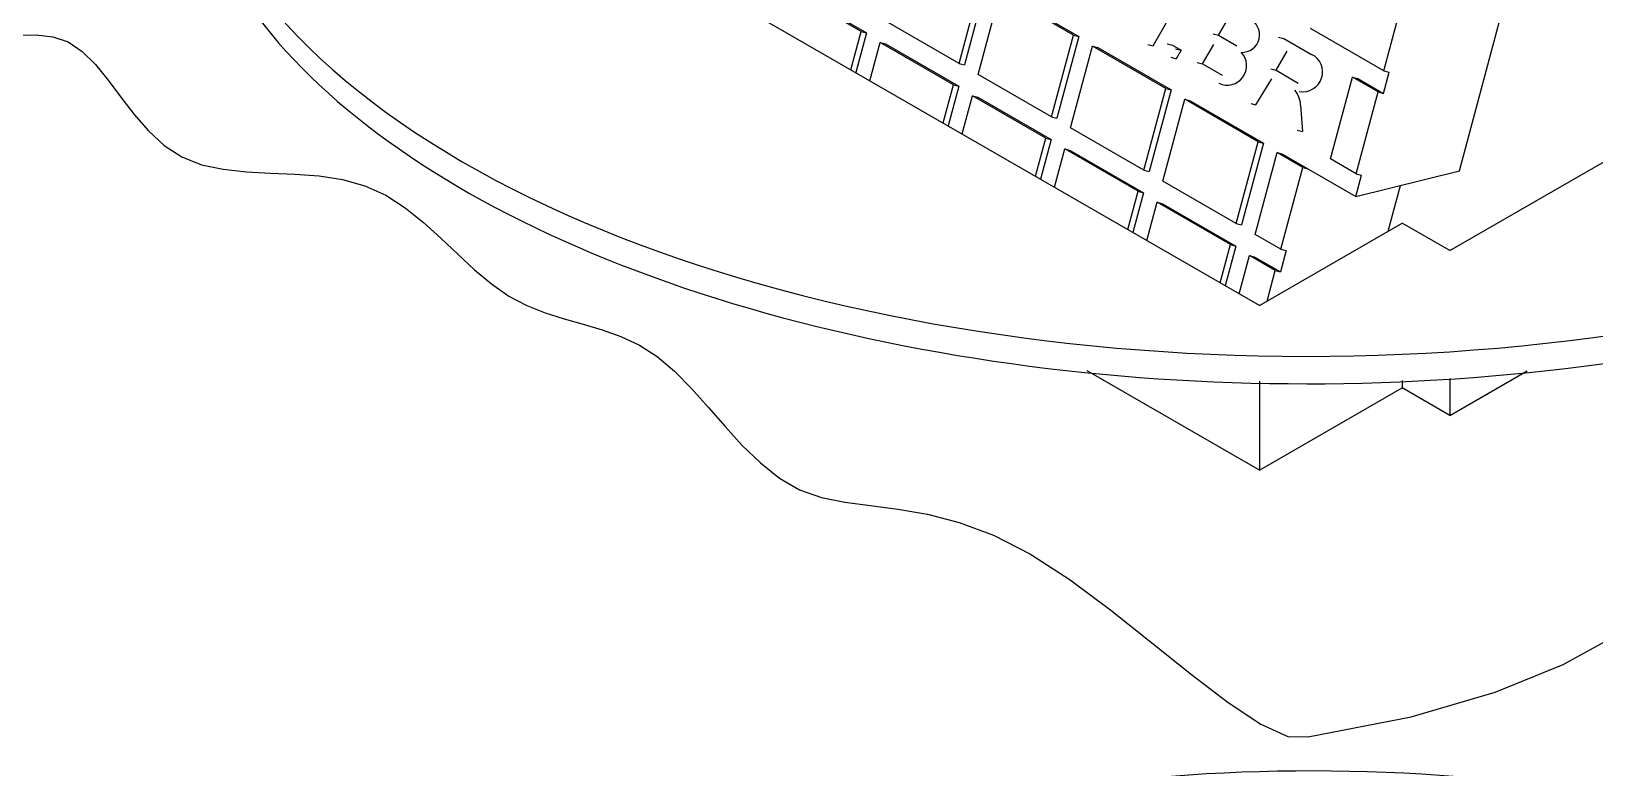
# Model space of a CAD drawing. Header units: millimetres. Extents: x -4973.8 to -4954.5, y -4694.7 to -4675.4.
# Drawn here: x -4965.418 to -4962.517, y -4686.159 to -4684.791 of the extents above; entities that cross this region are included whole.
import ezdxf

# ---------------------------------------------------------------- set-up
doc = ezdxf.new("R2010")
doc.units = ezdxf.units.MM
doc.header["$LTSCALE"] = 10
doc.layers.add('Termotécnica', color=7, linetype='Continuous')

msp = doc.modelspace()

# ---------------------------------------------------------------- linework, layer by layer
at = {"layer": 'Termotécnica', "color": 1}
for p, q in [((-4962.7679, -4685.0506), (-4962.3828, -4683.6134)), ((-4963.6962, -4684.8512), (-4963.6556, -4684.6995)), ((-4963.8782, -4684.7917), (-4964.0143, -4684.7131)), ((-4963.6609, -4684.8716), (-4963.6202, -4684.7199)), ((-4963.4842, -4684.7984), (-4963.6202, -4684.7199)), ((-4962.9082, -4684.8647), (-4962.8675, -4684.713)), ((-4962.9082, -4684.8647), (-4962.8675, -4684.713)), ((-4963.6962, -4684.8512), (-4963.8323, -4684.7727)), ((-4962.9082, -4684.8647), (-4963.0442, -4684.7862)), ((-4963.8972, -4684.8628), (-4963.8782, -4684.7917)), ((-4963.8782, -4684.7917), (-4963.8683, -4684.7943)), ((-4963.8619, -4684.8832), (-4963.8429, -4684.8121)), ((-4963.8429, -4684.8121), (-4963.833, -4684.8147)), ((-4963.7068, -4684.8907), (-4963.8429, -4684.8121)), ((-4963.5248, -4684.9502), (-4963.4842, -4684.7984)), ((-4963.4842, -4684.7984), (-4963.4743, -4684.8011)), ((-4963.4895, -4684.9706), (-4963.4488, -4684.8188)), ((-4963.3128, -4684.8974), (-4963.4488, -4684.8188)), ((-4963.4488, -4684.8188), (-4963.439, -4684.8215)), ((-4963.6962, -4684.8512), (-4963.6864, -4684.8539)), ((-4963.5248, -4684.9502), (-4963.6609, -4684.8716)), ((-4962.9089, -4684.9068), (-4962.8983, -4684.8674)), ((-4962.9082, -4684.8647), (-4962.8983, -4684.8674)), ((-4962.9082, -4684.8647), (-4962.8983, -4684.8674)), ((-4963.7258, -4684.9617), (-4963.7068, -4684.8907)), ((-4963.7068, -4684.8907), (-4963.6969, -4684.8933)), ((-4963.3534, -4685.0492), (-4963.3128, -4684.8974)), ((-4963.3128, -4684.8974), (-4963.3029, -4684.9)), ((-4963.0071, -4685.0284), (-4962.9664, -4684.8766)), ((-4962.9187, -4684.9041), (-4962.9664, -4684.8766)), ((-4962.9664, -4684.8766), (-4962.9566, -4684.8792)), ((-4962.9594, -4685.0559), (-4962.9187, -4684.9041)), ((-4962.9594, -4685.0559), (-4962.9187, -4684.9041)), ((-4962.9187, -4684.9041), (-4962.9089, -4684.9068)), ((-4963.6905, -4684.9821), (-4963.6715, -4684.9111)), ((-4963.6715, -4684.9111), (-4963.6616, -4684.9137)), ((-4963.5354, -4684.9896), (-4963.6715, -4684.9111)), ((-4963.3181, -4685.0696), (-4963.2774, -4684.9178)), ((-4963.1414, -4684.9964), (-4963.2774, -4684.9178)), ((-4963.2774, -4684.9178), (-4963.2676, -4684.9204)), ((-4963.5248, -4684.9502), (-4963.515, -4684.9528)), ((-4963.5544, -4685.0607), (-4963.5354, -4684.9896)), ((-4963.5354, -4684.9896), (-4963.5255, -4684.9923)), ((-4963.3534, -4685.0492), (-4963.4895, -4684.9706)), ((-4963.5191, -4685.0811), (-4963.5001, -4685.01)), ((-4963.5001, -4685.01), (-4963.4902, -4685.0127)), ((-4963.364, -4685.0886), (-4963.5001, -4685.01)), ((-4963.182, -4685.1481), (-4963.1414, -4684.9964)), ((-4963.1467, -4685.1685), (-4963.106, -4685.0168)), ((-4963.1414, -4684.9964), (-4963.1315, -4684.999)), ((-4963.106, -4685.0168), (-4963.0962, -4685.0194)), ((-4963.0583, -4685.0443), (-4963.106, -4685.0168)), ((-4963.3534, -4685.0492), (-4963.3436, -4685.0518)), ((-4963.099, -4685.1961), (-4963.0583, -4685.0443)), ((-4963.0583, -4685.0443), (-4963.0485, -4685.047)), ((-4962.9594, -4685.0559), (-4963.0071, -4685.0284)), ((-4963.182, -4685.1481), (-4963.3181, -4685.0696)), ((-4962.9601, -4685.098), (-4962.7679, -4685.0506)), ((-4962.9601, -4685.098), (-4962.9495, -4685.0585)), ((-4962.9594, -4685.0559), (-4962.9495, -4685.0585)), ((-4962.9594, -4685.0559), (-4962.9495, -4685.0585)), ((-4962.8999, -4685.1626), (-4962.8771, -4685.0775)), ((-4963.383, -4685.1597), (-4963.364, -4685.0886)), ((-4963.364, -4685.0886), (-4963.3541, -4685.0912)), ((-4963.3477, -4685.1801), (-4963.3287, -4685.109)), ((-4963.3287, -4685.109), (-4963.3188, -4685.1116)), ((-4963.1926, -4685.1875), (-4963.3287, -4685.109)), ((-4963.182, -4685.1481), (-4963.1722, -4685.1508)), ((-4963.2116, -4685.2586), (-4963.1926, -4685.1875)), ((-4963.1926, -4685.1875), (-4963.1827, -4685.1902)), ((-4963.099, -4685.1961), (-4963.1467, -4685.1685)), ((-4963.099, -4685.1961), (-4963.1467, -4685.1685)), ((-4963.1763, -4685.279), (-4963.1572, -4685.2079)), ((-4963.1572, -4685.2079), (-4963.1474, -4685.2106)), ((-4963.1095, -4685.2355), (-4963.1572, -4685.2079)), ((-4963.099, -4685.1961), (-4963.0891, -4685.1987)), ((-4963.1248, -4685.2924), (-4963.1095, -4685.2355)), ((-4963.1095, -4685.2355), (-4963.0997, -4685.2381))]:
    msp.add_line(p, q, dxfattribs=at)
at = {"layer": 'Termotécnica', "color": 2}
for p, q in [((-4962.7855, -4685.1986), (-4961.2835, -4684.3314)), ((-4963.1389, -4685.3006), (-4964.7293, -4684.3824)), ((-4964.0044, -4684.7158), (-4963.8683, -4684.7943)), ((-4963.6457, -4684.7021), (-4963.6864, -4684.8539)), ((-4963.6104, -4684.7225), (-4963.4743, -4684.8011)), ((-4963.3363, -4684.8185), (-4963.2703, -4684.7036)), ((-4963.2148, -4684.7989), (-4963.1961, -4684.7668)), ((-4963.8683, -4684.7943), (-4963.8881, -4684.8681)), ((-4963.833, -4684.8147), (-4963.6969, -4684.8933)), ((-4963.4743, -4684.8011), (-4963.515, -4684.9528)), ((-4963.3462, -4684.8158), (-4963.3363, -4684.8185)), ((-4963.3103, -4684.8148), (-4963.3005, -4684.8174)), ((-4963.3005, -4684.8174), (-4963.2844, -4684.8267)), ((-4963.2445, -4684.8522), (-4963.2233, -4684.8157)), ((-4963.2246, -4684.7963), (-4963.2148, -4684.7989)), ((-4963.2148, -4684.7989), (-4963.1806, -4684.8185)), ((-4963.1037, -4684.8021), (-4963.0938, -4684.8047)), ((-4963.0938, -4684.8047), (-4963.0422, -4684.8343)), ((-4963.439, -4684.8215), (-4963.3029, -4684.9)), ((-4963.3035, -4684.8398), (-4963.2935, -4684.8425)), ((-4963.2946, -4684.8238), (-4963.2844, -4684.8267)), ((-4963.2844, -4684.8267), (-4963.2935, -4684.8425)), ((-4963.1079, -4684.8638), (-4963.0872, -4684.8283)), ((-4963.2544, -4684.8495), (-4963.2445, -4684.8522)), ((-4963.2445, -4684.8522), (-4963.2082, -4684.8731)), ((-4963.1177, -4684.8612), (-4963.1079, -4684.8638)), ((-4963.1079, -4684.8638), (-4963.0668, -4684.8875)), ((-4963.6969, -4684.8933), (-4963.7167, -4684.967)), ((-4963.3029, -4684.9), (-4963.3436, -4685.0518)), ((-4963.1453, -4684.9281), (-4963.116, -4684.8799)), ((-4962.9566, -4684.8792), (-4962.9089, -4684.9068)), ((-4963.6616, -4684.9137), (-4963.5255, -4684.9923)), ((-4963.2676, -4684.9204), (-4963.1315, -4684.999)), ((-4963.1551, -4684.9254), (-4963.1453, -4684.9281)), ((-4963.0624, -4684.9287), (-4963.0592, -4684.9778)), ((-4963.069, -4684.9752), (-4963.0592, -4684.9778)), ((-4963.5255, -4684.9923), (-4963.5453, -4685.066)), ((-4963.4902, -4685.0127), (-4963.3541, -4685.0912)), ((-4963.1315, -4684.999), (-4963.1722, -4685.1508)), ((-4963.0962, -4685.0194), (-4962.9601, -4685.098)), ((-4963.3541, -4685.0912), (-4963.3739, -4685.1649)), ((-4963.3188, -4685.1116), (-4963.1827, -4685.1902)), ((-4963.1389, -4685.3006), (-4962.8739, -4685.1476)), ((-4962.7855, -4685.1986), (-4962.8739, -4685.1476)), ((-4963.1827, -4685.1902), (-4963.2025, -4685.2639)), ((-4963.1474, -4685.2106), (-4963.0997, -4685.2381)), ((-4963.0891, -4685.1987), (-4963.0997, -4685.2381)), ((-4963.1389, -4685.6066), (-4963.4586, -4685.4221)), ((-4962.7855, -4685.5046), (-4962.6423, -4685.4219)), ((-4963.1389, -4685.4409), (-4963.1389, -4685.6066)), ((-4963.1389, -4685.6066), (-4962.8739, -4685.4536)), ((-4962.8739, -4685.4396), (-4962.8739, -4685.4536)), ((-4962.7855, -4685.5046), (-4962.8739, -4685.4536)), ((-4962.7855, -4685.4358), (-4962.7855, -4685.5046))]:
    msp.add_line(p, q, dxfattribs=at)
for points in [[(-4965.4409, -4684.7985), (-4965.409, -4684.7981), (-4965.3785, -4684.8016), (-4965.3499, -4684.8113), (-4965.3236, -4684.829), (-4965.2991, -4684.8534), (-4965.2755, -4684.8823), (-4965.2518, -4684.9138), (-4965.2272, -4684.9459), (-4965.2008, -4684.9764), (-4965.1717, -4685.0034), (-4965.139, -4685.0248), (-4965.1022, -4685.0392), (-4965.0618, -4685.0477), (-4965.0188, -4685.0523), (-4964.9743, -4685.0546), (-4964.929, -4685.0566), (-4964.8841, -4685.0599), (-4964.8404, -4685.0665), (-4964.7989, -4685.0781), (-4964.7604, -4685.096), (-4964.7244, -4685.1192), (-4964.6905, -4685.1462), (-4964.658, -4685.1754), (-4964.6265, -4685.2052), (-4964.5954, -4685.2341), (-4964.564, -4685.2606), (-4964.5319, -4685.2831), (-4964.4986, -4685.3006), (-4964.4644, -4685.3141), (-4964.4294, -4685.3251), (-4964.3942, -4685.3351), (-4964.3589, -4685.3456), (-4964.324, -4685.3582), (-4964.2897, -4685.3743), (-4964.2565, -4685.3955), (-4964.2244, -4685.4227), (-4964.193, -4685.4546), (-4964.162, -4685.4895), (-4964.1307, -4685.5254), (-4964.0986, -4685.5605), (-4964.0651, -4685.5929), (-4964.0299, -4685.6209), (-4963.9922, -4685.6426), (-4963.9517, -4685.6569), (-4963.9081, -4685.6658), (-4963.8609, -4685.6721), (-4963.8101, -4685.6786), (-4963.7552, -4685.688), (-4963.696, -4685.7032), (-4963.6322, -4685.727), (-4963.5636, -4685.762), (-4963.4903, -4685.8097), (-4963.4144, -4685.8664), (-4963.3385, -4685.9267), (-4963.2652, -4685.9855), (-4963.1969, -4686.0375), (-4963.1363, -4686.0776), (-4963.0859, -4686.1005), (-4963.0483, -4686.1011)], [(-4963.0483, -4686.1011), (-4962.8573, -4686.0641), (-4962.7015, -4686.0186), (-4962.5754, -4685.9671), (-4962.4735, -4685.9116)]]:
    msp.add_lwpolyline(points, dxfattribs=at)
for centre, radius, start, end in [((-4963.1717, -4684.7978), 0.033, 267.7512, 66.3249), ((-4963.1989, -4684.8554), 0.0361, 244.6456, 43.1213), ((-4963.0581, -4684.8671), 0.0365, 259.1915, 64.1117), ((-4963.1157, -4684.9333), 0.0535, 4.9341, 37.4461)]:
    msp.add_arc(centre, radius, start, end, dxfattribs=at)
at = {"layer": 'Termotécnica', "color": 3}
for centre, start_param, end_param in [((-4963.0506, -4684.3314), -0.804629, 4.682407), ((-4963.0506, -4684.3824), -0.037238, 3.178267)]:
    msp.add_ellipse(centre, major_axis=(-2.0873, 0), ratio=0.509483, start_param=start_param, end_param=end_param, dxfattribs=at)
at = {"layer": 'Termotécnica', "color": 2}
msp.add_ellipse((-4963.0413, -4687.0228), major_axis=(1.7115, 0), ratio=0.501311, start_param=-0.958185, end_param=3.93977, dxfattribs=at)

doc.saveas('drawing.dxf')
